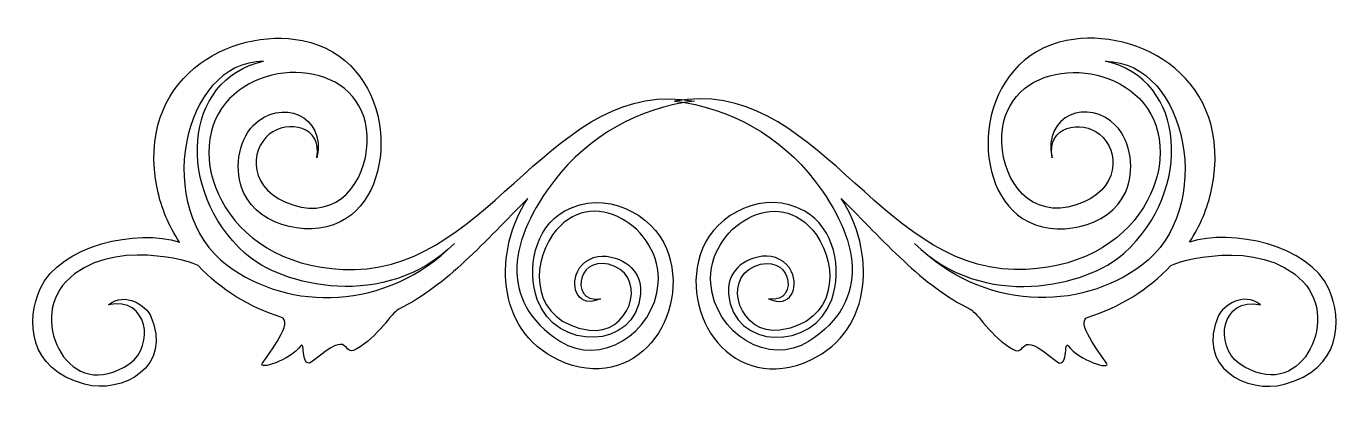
# Model space of a CAD drawing. Header units: centimetres. Extents: x -6.9 to 6.9, y -2 to 1.9.
import ezdxf

# ---------------------------------------------------------------- set-up
doc = ezdxf.new("R2010")
doc.units = ezdxf.units.CM
doc.header["$MEASUREMENT"] = 0
doc.layers.add('Camada 1', color=7, linetype='Continuous')

msp = doc.modelspace()

# ---------------------------------------------------------------- linework, layer by layer
at = {"layer": 'Camada 1'}
for points, knots in [([(-1.63401, 0.14422), (-1.98522, -0.394), (-1.979, -1.22529), (-1.31513, -1.53808), (-1.31513, -1.53808), (-0.51096, -1.91691), (0.08684, -1.06844), (-0.18676, -0.37672), (-0.18676, -0.37672), (-0.32761, -0.02064), (-0.83788, 0.24683), (-1.24865, 0.01344), (-1.24865, 0.01344), (-1.5671, -0.16748), (-1.64582, -0.59097), (-1.53482, -0.9072), (-1.53482, -0.9072), (-1.34411, -1.45057), (-0.50641, -1.43586), (-0.45834, -0.85211), (-0.45834, -0.85211), (-0.444, -0.67857), (-0.54891, -0.49233), (-0.8137, -0.45881), (-0.8137, -0.45881), (-0.93464, -0.44349), (-1.06447, -0.50495), (-1.11615, -0.6197), (-1.11615, -0.6197), (-1.18941, -0.78229), (-1.11107, -1.00882), (-0.87596, -0.89995), (-0.87596, -0.89995), (-1.04961, -0.93488), (-1.10935, -0.7902), (-1.06728, -0.67222), (-1.06728, -0.67222), (-1.03005, -0.56813), (-0.91361, -0.48484), (-0.72605, -0.56432), (-0.72605, -0.56432), (-0.39204, -0.70569), (-0.57579, -1.28536), (-0.99518, -1.22681), (-0.99518, -1.22681), (-1.58991, -1.14381), (-1.60774, -0.56813), (-1.37417, -0.23526), (-1.37417, -0.23526), (-0.9842, 0.32052), (-0.22596, -0.16292), (-0.27401, -0.74345), (-0.27401, -0.74345), (-0.31751, -1.26992), (-0.88329, -1.60893), (-1.29374, -1.34569), (-1.29374, -1.34569), (-1.96351, -0.91603), (-1.81153, -0.26032), (-1.35618, 0.33074), (-1.35618, 0.33074), (-1.00077, 0.79201), (-0.48044, 1.08933), (0.10429, 1.15727), (0.10429, 1.15727), (-1.35589, 1.42971), (-2.00648, -0.57242), (-3.43769, -0.59647), (-3.43769, -0.59647), (-4.75793, -0.6187), (-5.2539, 0.56931), (-4.7837, 1.13531), (-4.7837, 1.13531), (-4.33986, 1.66948), (-3.2724, 1.54166), (-3.30701, 0.72187), (-3.30701, 0.72187), (-3.32405, 0.3182), (-3.60856, -0.07887), (-4.08306, 0.07676), (-4.08306, 0.07676), (-4.54476, 0.22821), (-4.53701, 0.64268), (-4.32658, 0.81296), (-4.32658, 0.81296), (-4.14087, 0.96311), (-3.76847, 0.9049), (-3.83139, 0.56801), (-3.83139, 0.56801), (-3.72667, 1.01447), (-4.21803, 1.19311), (-4.4933, 0.9048), (-4.4933, 0.9048), (-4.65819, 0.73219), (-4.69507, 0.43342), (-4.59411, 0.20649), (-4.59411, 0.20649), (-4.42888, -0.16464), (-3.85553, -0.2809), (-3.52252, -0.06312), (-3.52252, -0.06312), (-2.94779, 0.31277), (-3.03632, 1.60352), (-3.98173, 1.78907), (-3.98173, 1.78907), (-4.73324, 1.93662), (-5.73238, 1.38986), (-5.49317, 0.23813), (-5.49317, 0.23813), (-5.45195, 0.0399), (-5.37191, -0.14446), (-5.26301, -0.31027), (-5.26301, -0.31027), (-5.70058, -0.16923), (-6.50986, -0.34176), (-6.71364, -0.7961), (-6.71364, -0.7961), (-6.8589, -1.1199), (-6.84784, -1.6311), (-6.25162, -1.79133), (-6.25162, -1.79133), (-5.86213, -1.89603), (-5.32129, -1.60869), (-5.56582, -1.07672), (-5.56582, -1.07672), (-5.61048, -0.97949), (-5.8222, -0.82021), (-6.00143, -0.96353), (-6.00143, -0.96353), (-5.58974, -0.87691), (-5.51841, -1.39057), (-5.7814, -1.57443), (-5.7814, -1.57443), (-6.41047, -2.01427), (-6.8387, -1.12866), (-6.44656, -0.72289), (-6.44656, -0.72289), (-5.98642, -0.24677), (-5.10084, -0.52157), (-5.06972, -0.55464), (-5.06972, -0.55464), (-4.83443, -0.80494), (-4.52896, -0.99231), (-4.20559, -1.0923), (-4.20559, -1.0923), (-4.06504, -1.13574), (-4.32666, -1.46523), (-4.39834, -1.57183), (-4.39834, -1.57183), (-4.44978, -1.64837), (-4.10836, -1.54233), (-4.0016, -1.39313), (-4.0016, -1.39313), (-3.94863, -1.3191), (-4.00612, -1.66663), (-3.86515, -1.54508), (-3.86515, -1.54508), (-3.45796, -1.19403), (-3.57646, -1.51201), (-3.42197, -1.42657), (-3.42197, -1.42657), (-3.1962, -1.30158), (-3.05518, -1.04639), (-2.97736, -1.00861), (-2.97736, -1.00861), (-2.47907, -0.76684), (-2.07497, -0.29734), (-1.63401, 0.14422), (-1.63401, 0.14422), (-1.63401, 0.14422), (-1.63401, 0.14422), (-1.63401, 0.14422)], [0, 0, 0, 0, 0.02272727, 0.02272727, 0.02272727, 0.02272727, 0.04545455, 0.04545455, 0.04545455, 0.04545455, 0.06818182, 0.06818182, 0.06818182, 0.06818182, 0.09090909, 0.09090909, 0.09090909, 0.09090909, 0.11363636, 0.11363636, 0.11363636, 0.11363636, 0.13636364, 0.13636364, 0.13636364, 0.13636364, 0.15909091, 0.15909091, 0.15909091, 0.15909091, 0.18181818, 0.18181818, 0.18181818, 0.18181818, 0.20454545, 0.20454545, 0.20454545, 0.20454545, 0.22727273, 0.22727273, 0.22727273, 0.22727273, 0.25, 0.25, 0.25, 0.25, 0.27272727, 0.27272727, 0.27272727, 0.27272727, 0.29545455, 0.29545455, 0.29545455, 0.29545455, 0.31818182, 0.31818182, 0.31818182, 0.31818182, 0.34090909, 0.34090909, 0.34090909, 0.34090909, 0.36363636, 0.36363636, 0.36363636, 0.36363636, 0.38636364, 0.38636364, 0.38636364, 0.38636364, 0.40909091, 0.40909091, 0.40909091, 0.40909091, 0.43181818, 0.43181818, 0.43181818, 0.43181818, 0.45454545, 0.45454545, 0.45454545, 0.45454545, 0.47727273, 0.47727273, 0.47727273, 0.47727273, 0.5, 0.5, 0.5, 0.5, 0.52272727, 0.52272727, 0.52272727, 0.52272727, 0.54545455, 0.54545455, 0.54545455, 0.54545455, 0.56818182, 0.56818182, 0.56818182, 0.56818182, 0.59090909, 0.59090909, 0.59090909, 0.59090909, 0.61363636, 0.61363636, 0.61363636, 0.61363636, 0.63636364, 0.63636364, 0.63636364, 0.63636364, 0.65909091, 0.65909091, 0.65909091, 0.65909091, 0.68181818, 0.68181818, 0.68181818, 0.68181818, 0.70454545, 0.70454545, 0.70454545, 0.70454545, 0.72727273, 0.72727273, 0.72727273, 0.72727273, 0.75, 0.75, 0.75, 0.75, 0.77272727, 0.77272727, 0.77272727, 0.77272727, 0.79545455, 0.79545455, 0.79545455, 0.79545455, 0.81818182, 0.81818182, 0.81818182, 0.81818182, 0.84090909, 0.84090909, 0.84090909, 0.84090909, 0.86363636, 0.86363636, 0.86363636, 0.86363636, 0.88636364, 0.88636364, 0.88636364, 0.88636364, 0.90909091, 0.90909091, 0.90909091, 0.90909091, 0.93181818, 0.93181818, 0.93181818, 0.93181818, 0.95454545, 0.95454545, 0.95454545, 0.95454545, 1, 1, 1, 1]), ([(1.63404, 0.14422), (1.98535, -0.394), (1.97898, -1.22529), (1.31511, -1.53808), (1.31511, -1.53808), (0.51094, -1.91691), (-0.08681, -1.06844), (0.18679, -0.37672), (0.18679, -0.37672), (0.32763, -0.02064), (0.8379, 0.24682), (1.24862, 0.01343), (1.24862, 0.01343), (1.5671, -0.16749), (1.64584, -0.59098), (1.53482, -0.90721), (1.53482, -0.90721), (1.34419, -1.45058), (0.50636, -1.43587), (0.45828, -0.85212), (0.45828, -0.85212), (0.44399, -0.67858), (0.5489, -0.49234), (0.81367, -0.45882), (0.81367, -0.45882), (0.93458, -0.4435), (1.06444, -0.50496), (1.11617, -0.61971), (1.11617, -0.61971), (1.18943, -0.7823), (1.11104, -1.00883), (0.87603, -0.89996), (0.87603, -0.89996), (1.04968, -0.93489), (1.10937, -0.79021), (1.06722, -0.67223), (1.06722, -0.67223), (1.0301, -0.56814), (0.91358, -0.48485), (0.72607, -0.56433), (0.72607, -0.56433), (0.39206, -0.7057), (0.57576, -1.28537), (0.9952, -1.22682), (0.9952, -1.22682), (1.58988, -1.14382), (1.60774, -0.56814), (1.37422, -0.23527), (1.37422, -0.23527), (0.9842, 0.32051), (0.22601, -0.16293), (0.27403, -0.74346), (0.27403, -0.74346), (0.31758, -1.26993), (0.88329, -1.60894), (1.29373, -1.3457), (1.29373, -1.3457), (1.96347, -0.91604), (1.81149, -0.26033), (1.35617, 0.33073), (1.35617, 0.33073), (1.00073, 0.792), (0.4804, 1.08932), (-0.10436, 1.15726), (-0.10436, 1.15726), (1.35593, 1.4297), (2.00646, -0.57243), (3.43767, -0.59648), (3.43767, -0.59648), (4.75786, -0.61871), (5.2538, 0.5693), (4.78366, 1.1353), (4.78366, 1.1353), (4.33982, 1.66947), (3.27233, 1.54165), (3.30697, 0.72186), (3.30697, 0.72186), (3.32401, 0.31819), (3.60849, -0.07888), (4.08299, 0.07675), (4.08299, 0.07675), (4.54464, 0.2282), (4.53694, 0.64267), (4.32649, 0.81295), (4.32649, 0.81295), (4.14081, 0.9631), (3.7684, 0.90489), (3.83132, 0.568), (3.83132, 0.568), (3.72662, 1.01446), (4.21796, 1.1931), (4.49325, 0.90479), (4.49325, 0.90479), (4.65809, 0.73218), (4.69505, 0.43341), (4.59406, 0.20648), (4.59406, 0.20648), (4.42883, -0.16465), (3.85542, -0.28091), (3.52247, -0.06313), (3.52247, -0.06313), (2.9478, 0.31276), (3.03631, 1.60351), (3.98174, 1.78906), (3.98174, 1.78906), (4.73326, 1.93659), (5.73241, 1.38983), (5.49323, 0.23813), (5.49323, 0.23813), (5.45201, 0.0399), (5.37194, -0.14446), (5.26307, -0.31027), (5.26307, -0.31027), (5.70064, -0.16922), (6.50989, -0.34176), (6.71367, -0.7961), (6.71367, -0.7961), (6.85893, -1.1199), (6.84779, -1.6311), (6.25165, -1.79133), (6.25165, -1.79133), (5.86213, -1.89603), (5.32132, -1.60869), (5.56585, -1.07672), (5.56585, -1.07672), (5.61049, -0.97949), (5.82218, -0.82021), (6.00151, -0.96353), (6.00151, -0.96353), (5.58974, -0.87691), (5.51843, -1.39057), (5.78143, -1.57443), (5.78143, -1.57443), (6.4105, -2.01427), (6.83865, -1.12866), (6.44659, -0.72289), (6.44659, -0.72289), (5.98645, -0.24677), (5.10084, -0.52157), (5.06975, -0.55464), (5.06975, -0.55464), (4.83446, -0.80494), (4.52899, -0.99231), (4.20557, -1.0923), (4.20557, -1.0923), (4.06508, -1.13574), (4.32675, -1.46523), (4.39832, -1.57183), (4.39832, -1.57183), (4.44981, -1.64837), (4.10839, -1.54233), (4.0016, -1.39313), (4.0016, -1.39313), (3.94863, -1.3191), (4.00618, -1.66663), (3.86521, -1.54508), (3.86521, -1.54508), (3.45799, -1.19403), (3.57652, -1.51201), (3.42203, -1.42657), (3.42203, -1.42657), (3.19626, -1.30158), (3.05524, -1.04639), (2.97745, -1.00861), (2.97745, -1.00861), (2.47907, -0.76684), (2.07494, -0.29734), (1.63404, 0.14422), (1.63404, 0.14422), (1.63404, 0.14422), (1.63404, 0.14422), (1.63404, 0.14422)], [0, 0, 0, 0, 0.02272727, 0.02272727, 0.02272727, 0.02272727, 0.04545455, 0.04545455, 0.04545455, 0.04545455, 0.06818182, 0.06818182, 0.06818182, 0.06818182, 0.09090909, 0.09090909, 0.09090909, 0.09090909, 0.11363636, 0.11363636, 0.11363636, 0.11363636, 0.13636364, 0.13636364, 0.13636364, 0.13636364, 0.15909091, 0.15909091, 0.15909091, 0.15909091, 0.18181818, 0.18181818, 0.18181818, 0.18181818, 0.20454545, 0.20454545, 0.20454545, 0.20454545, 0.22727273, 0.22727273, 0.22727273, 0.22727273, 0.25, 0.25, 0.25, 0.25, 0.27272727, 0.27272727, 0.27272727, 0.27272727, 0.29545455, 0.29545455, 0.29545455, 0.29545455, 0.31818182, 0.31818182, 0.31818182, 0.31818182, 0.34090909, 0.34090909, 0.34090909, 0.34090909, 0.36363636, 0.36363636, 0.36363636, 0.36363636, 0.38636364, 0.38636364, 0.38636364, 0.38636364, 0.40909091, 0.40909091, 0.40909091, 0.40909091, 0.43181818, 0.43181818, 0.43181818, 0.43181818, 0.45454545, 0.45454545, 0.45454545, 0.45454545, 0.47727273, 0.47727273, 0.47727273, 0.47727273, 0.5, 0.5, 0.5, 0.5, 0.52272727, 0.52272727, 0.52272727, 0.52272727, 0.54545455, 0.54545455, 0.54545455, 0.54545455, 0.56818182, 0.56818182, 0.56818182, 0.56818182, 0.59090909, 0.59090909, 0.59090909, 0.59090909, 0.61363636, 0.61363636, 0.61363636, 0.61363636, 0.63636364, 0.63636364, 0.63636364, 0.63636364, 0.65909091, 0.65909091, 0.65909091, 0.65909091, 0.68181818, 0.68181818, 0.68181818, 0.68181818, 0.70454545, 0.70454545, 0.70454545, 0.70454545, 0.72727273, 0.72727273, 0.72727273, 0.72727273, 0.75, 0.75, 0.75, 0.75, 0.77272727, 0.77272727, 0.77272727, 0.77272727, 0.79545455, 0.79545455, 0.79545455, 0.79545455, 0.81818182, 0.81818182, 0.81818182, 0.81818182, 0.84090909, 0.84090909, 0.84090909, 0.84090909, 0.86363636, 0.86363636, 0.86363636, 0.86363636, 0.88636364, 0.88636364, 0.88636364, 0.88636364, 0.90909091, 0.90909091, 0.90909091, 0.90909091, 0.93181818, 0.93181818, 0.93181818, 0.93181818, 0.95454545, 0.95454545, 0.95454545, 0.95454545, 1, 1, 1, 1]), ([(-2.39792, -0.32501), (-3.11325, -1.0337), (-4.11747, -1.03364), (-4.76435, -0.55242), (-4.76435, -0.55242), (-5.54495, 0.0282), (-5.24597, 1.56398), (-4.3856, 1.57329), (-4.3856, 1.57329), (-5.23531, 1.38747), (-5.30299, 0.22524), (-4.58081, -0.42667), (-4.58081, -0.42667), (-4.19939, -0.77108), (-3.11325, -1.03373), (-2.39792, -0.32501)], [0, 0, 0, 0, 0.2, 0.2, 0.2, 0.2, 0.4, 0.4, 0.4, 0.4, 0.6, 0.6, 0.6, 0.6, 1, 1, 1, 1]), ([(2.398, -0.32501), (3.1133, -1.0337), (4.1175, -1.03364), (4.76438, -0.55242), (4.76438, -0.55242), (5.54501, 0.02821), (5.24603, 1.56398), (4.38566, 1.5733), (4.38566, 1.5733), (5.23537, 1.38748), (5.3031, 0.22525), (4.5809, -0.42666), (4.5809, -0.42666), (4.19947, -0.77108), (3.1133, -1.03373), (2.398, -0.32501)], [0, 0, 0, 0, 0.2, 0.2, 0.2, 0.2, 0.4, 0.4, 0.4, 0.4, 0.6, 0.6, 0.6, 0.6, 1, 1, 1, 1])]:
    msp.add_open_spline(points, degree=3, knots=knots, dxfattribs=at)

doc.saveas('drawing.dxf')
